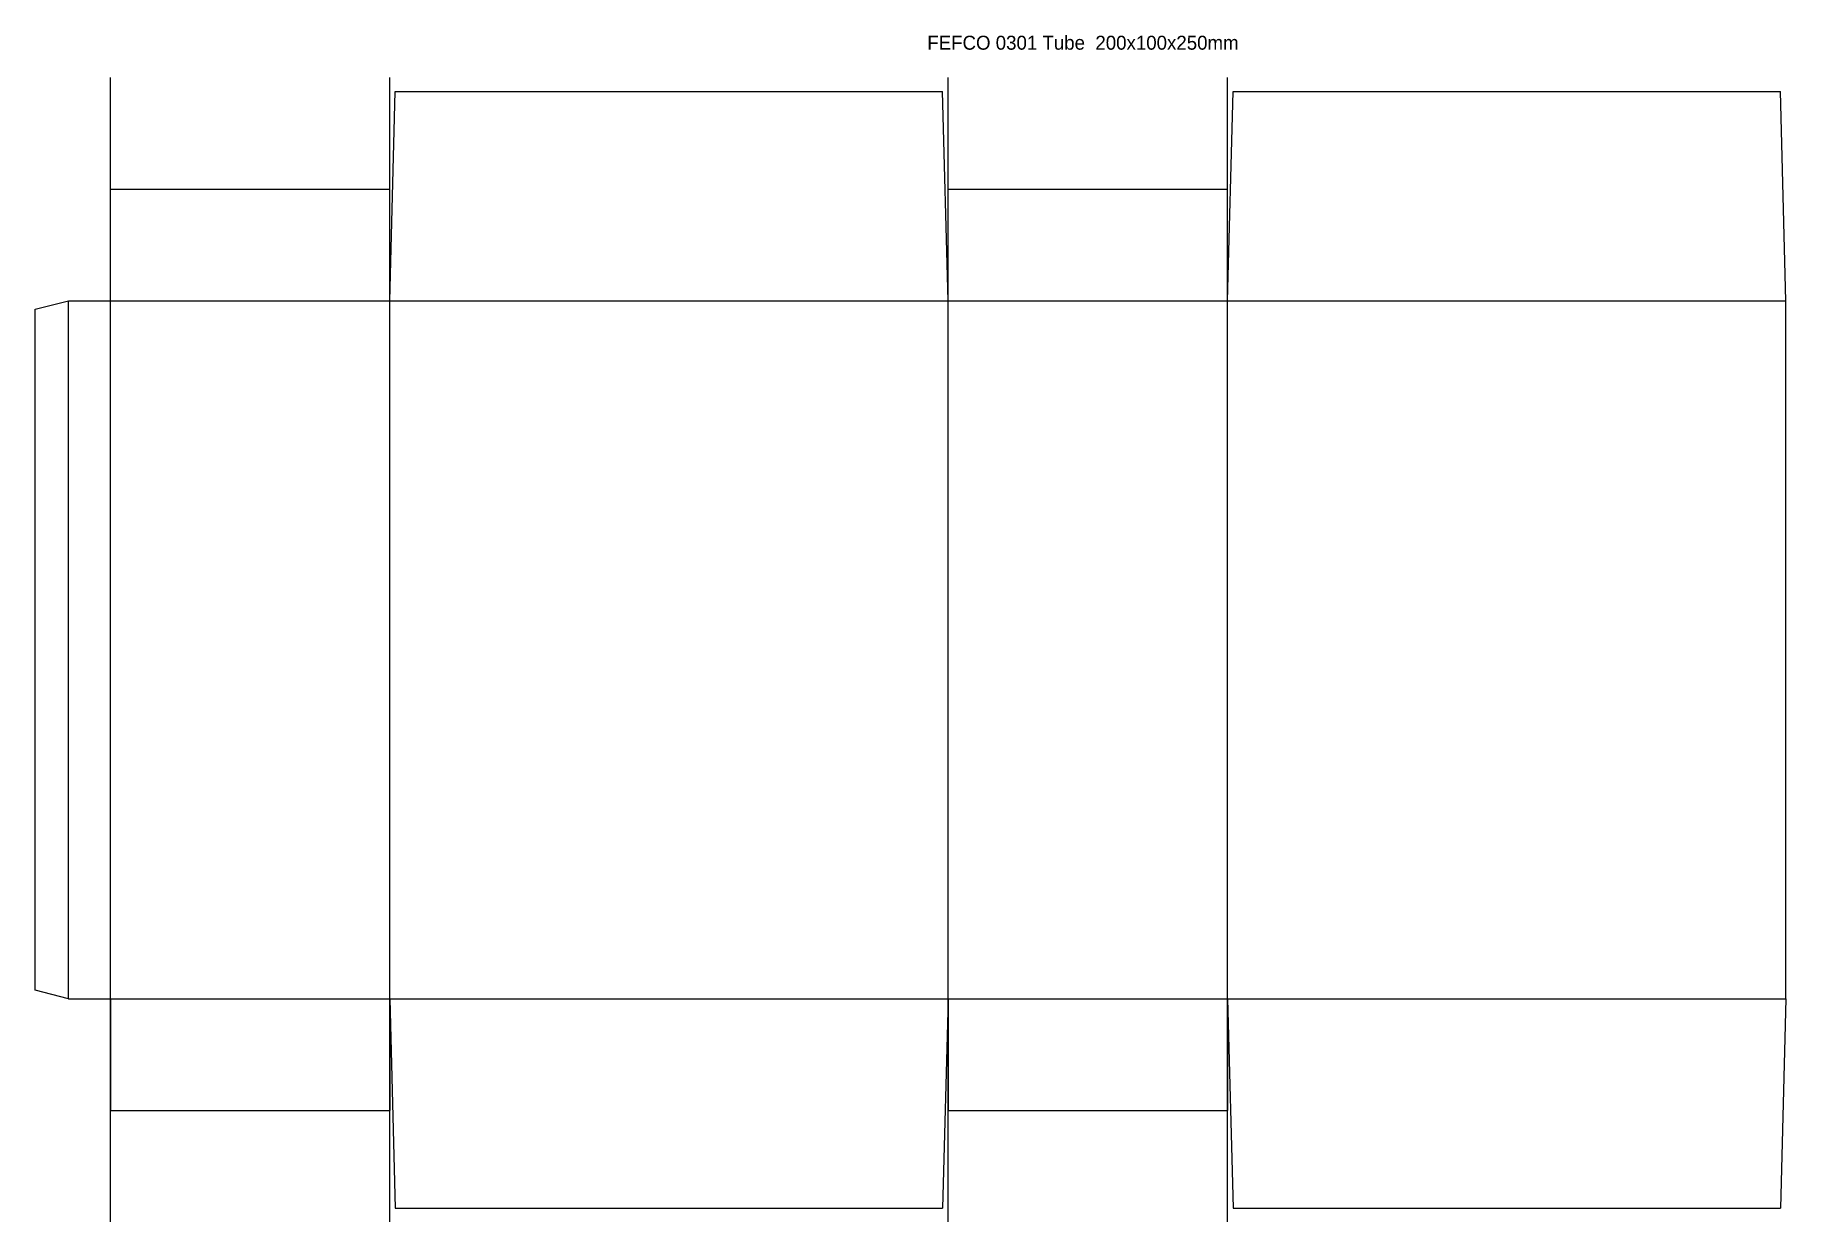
# Model space of a CAD drawing. Header units: metres. Extents: x -12 to 615, y -80 to 345.
import ezdxf

# ---------------------------------------------------------------- set-up
doc = ezdxf.new("R2010")
doc.units = ezdxf.units.M
for name, color, linetype in [('CREASE', 5, 'Continuous'), ('CUT', 1, 'Continuous'), ('DIMENSION', 3, 'Continuous')]:
    doc.layers.add(name, color=color, linetype=linetype)

msp = doc.modelspace()

# ---------------------------------------------------------------- linework, layer by layer
at = {"layer": 'CREASE'}
for p, q in [((15, -80), (15, 330)), ((115, -80), (115, 330)), ((315, -80), (315, 330)), ((415, -80), (415, 330))]:
    msp.add_line(p, q, dxfattribs=at)
at = {"layer": 'CUT'}
for p, q in [((115, 250), (117, 325)), ((117, 325), (313, 325)), ((315, 250), (313, 325)), ((415, 250), (417, 325)), ((417, 325), (613, 325)), ((615, 250), (613, 325)), ((15, 250), (15, 290)), ((15, 290), (115, 290)), ((115, 250), (115, 290)), ((315, 250), (315, 290)), ((315, 290), (415, 290)), ((415, 250), (415, 290)), ((-12, 247), (0, 250)), ((-12, 3), (-12, 247)), ((0, 250), (615, 250)), ((0, 0), (0, 250)), ((615, 0), (615, 250)), ((0, 0), (-12, 3)), ((0, 0), (615, 0)), ((15, 0), (15, -40)), ((115, 0), (115, -40)), ((115, 0), (117, -75)), ((315, 0), (313, -75)), ((315, 0), (315, -40)), ((415, 0), (415, -40)), ((415, 0), (417, -75)), ((615, 0), (613, -75)), ((15, -40), (115, -40)), ((315, -40), (415, -40)), ((117, -75), (313, -75)), ((417, -75), (613, -75))]:
    msp.add_line(p, q, dxfattribs=at)

# ---------------------------------------------------------------- texts
at = {"layer": 'DIMENSION'}
msp.add_text('FEFCO 0301 Tube  200x100x250mm', height=5, dxfattribs=at).set_placement((307.5, 340))

doc.saveas('drawing.dxf')
